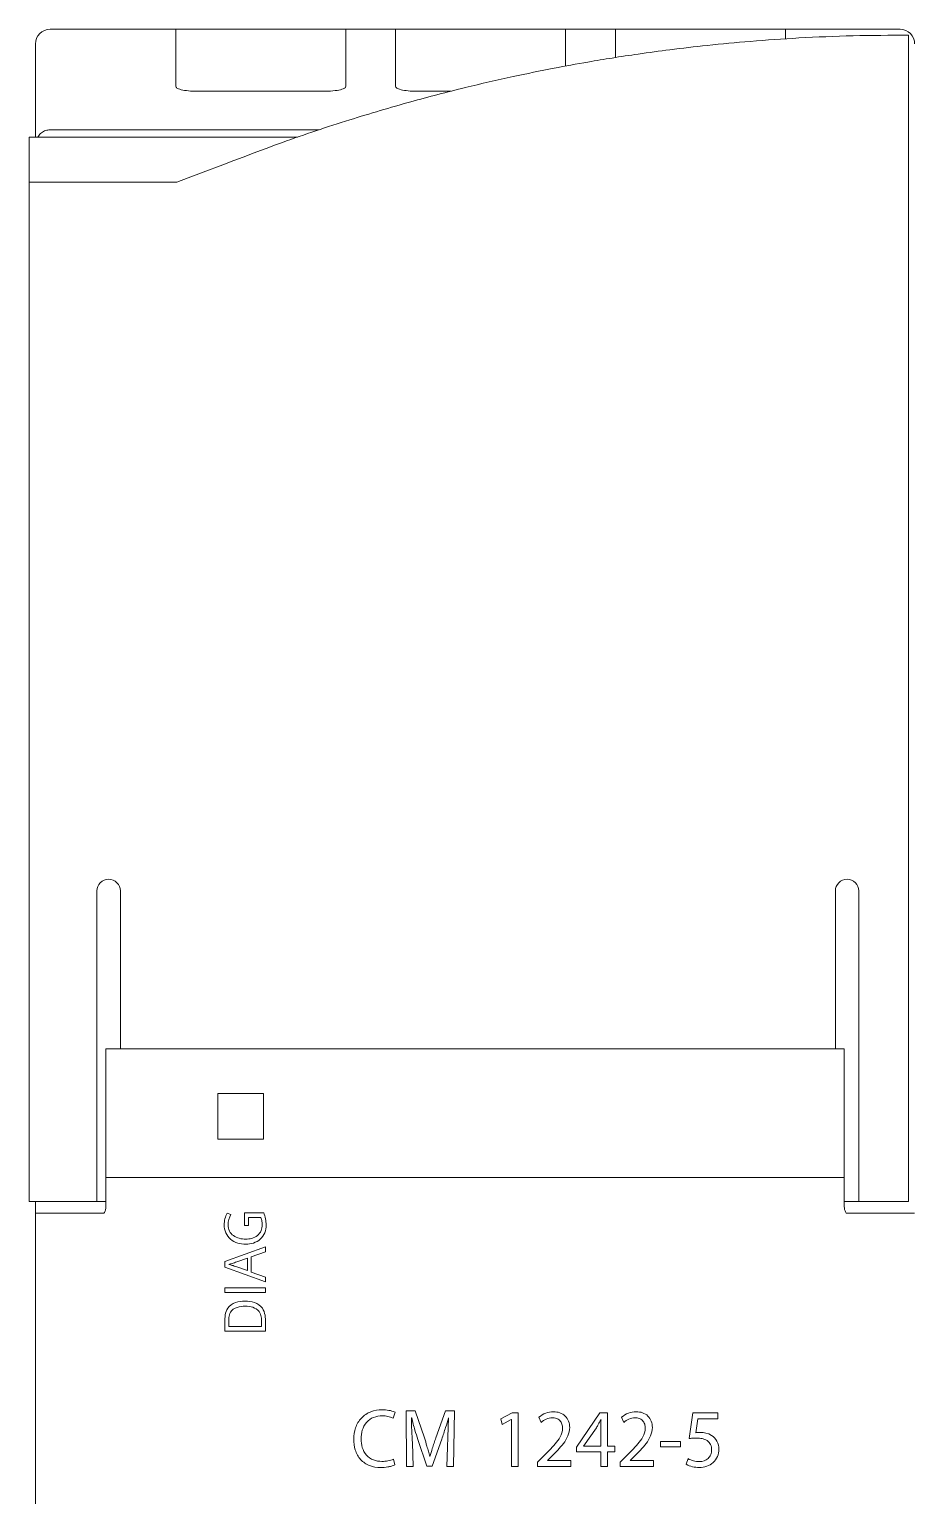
# Model space of a CAD drawing. Header units: millimetres. Extents: x -135 to 420, y 0 to 297.
# Drawn here: x 82.2 to 112.4, y 149.2 to 199.3 of the extents above; entities that cross this region are included whole.
import ezdxf

# ---------------------------------------------------------------- set-up
doc = ezdxf.new("R2010")
doc.units = ezdxf.units.MM
doc.layers.add('eProC - L2', color=41, linetype='Continuous', lineweight=20)

msp = doc.modelspace()

# ---------------------------------------------------------------- linework, layer by layer
at = {"layer": 'eProC - L2'}
for p, q in [((87.186, 199.274), (82.896, 199.274)), ((87.186, 199.274), (92.686, 199.274)), ((87.186, 197.319), (87.186, 199.274)), ((93.936, 199.274), (92.686, 199.274)), ((93.936, 199.274), (100.436, 199.274)), ((94.686, 197.319), (94.686, 199.274)), ((101.386, 199.274), (100.436, 199.274)), ((101.386, 199.274), (107.886, 199.274)), ((102.186, 198.313), (102.186, 199.274)), ((111.896, 199.274), (107.886, 199.274)), ((112.186, 199.075), (112.186, 198.717)), ((112.186, 164.489), (112.186, 198.308)), ((92.19, 197.162), (87.983, 197.162)), ((96.566, 197.162), (95.483, 197.162)), ((82.896, 195.846), (92.068, 195.846)), ((91.342, 195.598), (82.186, 195.598)), ((82.186, 195.598), (82.186, 195.58)), ((82.186, 195.58), (82.186, 195.25)), ((82.186, 195.25), (82.186, 194.057)), ((87.214, 194.057), (82.186, 194.057)), ((82.186, 194.057), (82.186, 164.489)), ((84.492, 164.489), (84.492, 169.874)), ((85.292, 169.874), (85.292, 164.489)), ((109.692, 164.489), (109.692, 169.874)), ((110.492, 169.874), (110.492, 164.489)), ((82.186, 164.489), (82.186, 159.274)), ((84.492, 159.274), (84.492, 164.489)), ((84.796, 164.489), (84.796, 160.102)), ((84.796, 164.489), (85.292, 164.489)), ((109.692, 164.489), (85.292, 164.489)), ((109.692, 164.489), (109.996, 164.489)), ((109.996, 160.102), (109.996, 164.489)), ((110.492, 164.489), (110.492, 159.274)), ((112.186, 159.274), (112.186, 164.489)), ((88.619, 162.964), (90.174, 162.964)), ((90.174, 161.409), (88.619, 161.409)), ((109.996, 160.102), (84.796, 160.102)), ((84.796, 159.094), (84.796, 160.102)), ((109.996, 159.094), (109.996, 160.102)), ((82.186, 159.274), (84.492, 159.274)), ((82.396, 159.274), (82.396, 158.878)), ((84.796, 159.274), (84.492, 159.274)), ((110.492, 159.274), (109.996, 159.274)), ((110.492, 159.274), (112.186, 159.274)), ((82.396, 158.878), (84.734, 158.878)), ((82.396, 158.878), (82.396, 139.67)), ((89.064, 158.839), (88.936, 158.885)), ((90.186, 158.896), (89.53, 158.896)), ((89.53, 158.896), (89.53, 158.462)), ((89.662, 158.462), (89.662, 158.735)), ((89.662, 158.735), (90.09, 158.735)), ((112.396, 158.878), (110.059, 158.878)), ((89.53, 158.462), (89.662, 158.462)), ((90.247, 157.733), (88.858, 157.235)), ((90.247, 157.56), (90.247, 157.733)), ((88.858, 157.235), (88.858, 157.033)), ((89.628, 157.342), (89.263, 157.217)), ((89.628, 156.92), (89.628, 157.342)), ((89.761, 157.39), (90.247, 157.56)), ((89.761, 156.872), (89.761, 157.39)), ((88.858, 157.033), (90.247, 156.539)), ((89.263, 157.047), (89.628, 156.92)), ((90.247, 156.701), (89.761, 156.872)), ((90.247, 156.539), (90.247, 156.701)), ((90.247, 156.33), (88.858, 156.33)), ((88.858, 156.33), (88.858, 156.169)), ((88.858, 156.169), (90.247, 156.169)), ((90.247, 156.169), (90.247, 156.33)), ((88.858, 155.163), (88.858, 154.852)), ((88.99, 155.129), (88.99, 155.012)), ((90.114, 155.012), (90.114, 155.153)), ((90.247, 154.852), (90.247, 155.141)), ((88.858, 154.852), (90.247, 154.852)), ((88.99, 155.012), (90.114, 155.012)), ((95.349, 152.14), (95.043, 152.14)), ((95.043, 152.14), (95.056, 150.232)), ((95.665, 151.217), (95.349, 152.14)), ((96.387, 152.14), (96.056, 151.217)), ((96.692, 152.14), (96.387, 152.14)), ((96.665, 150.232), (96.692, 152.14)), ((94.604, 151.885), (94.665, 152.086)), ((95.227, 151.893), (95.233, 151.893)), ((96.491, 151.893), (96.428, 150.232)), ((98.665, 152.072), (98.274, 151.857)), ((98.274, 151.857), (98.321, 151.667)), ((98.321, 151.667), (98.632, 151.84)), ((98.632, 151.84), (98.637, 151.84)), ((98.637, 151.84), (98.637, 150.232)), ((98.871, 152.072), (98.665, 152.072)), ((98.871, 150.232), (98.871, 152.072)), ((99.571, 151.916), (99.649, 151.74)), ((101.654, 152.072), (100.855, 150.897)), ((101.915, 152.072), (101.654, 152.072)), ((101.695, 151.831), (101.687, 151.831)), ((101.915, 150.928), (101.915, 152.072)), ((102.393, 151.916), (102.471, 151.74)), ((104.822, 152.072), (104.707, 151.189)), ((105.679, 152.072), (104.822, 152.072)), ((104.927, 151.39), (104.996, 151.862)), ((104.996, 151.862), (105.679, 151.862)), ((105.679, 151.862), (105.679, 152.072)), ((95.445, 151.152), (95.748, 150.243)), ((95.93, 150.243), (96.257, 151.169)), ((101.538, 151.56), (101.101, 150.934)), ((101.687, 150.928), (101.687, 151.542)), ((95.285, 150.232), (95.256, 151.041)), ((100.855, 150.897), (100.855, 150.736)), ((100.855, 150.736), (101.687, 150.736)), ((101.101, 150.934), (101.101, 150.928)), ((101.101, 150.928), (101.687, 150.928)), ((101.687, 150.736), (101.687, 150.232)), ((102.166, 150.928), (101.915, 150.928)), ((101.915, 150.232), (101.915, 150.736)), ((101.915, 150.736), (102.166, 150.736)), ((102.166, 150.736), (102.166, 150.928)), ((103.723, 151.087), (103.723, 150.906)), ((104.403, 151.087), (103.723, 151.087)), ((103.723, 150.906), (104.403, 150.906)), ((104.403, 150.906), (104.403, 151.087)), ((94.659, 150.292), (94.613, 150.49)), ((95.056, 150.232), (95.285, 150.232)), ((95.748, 150.243), (95.93, 150.243)), ((95.858, 150.574), (95.852, 150.574)), ((96.428, 150.232), (96.665, 150.232)), ((98.637, 150.232), (98.871, 150.232)), ((99.715, 150.574), (99.525, 150.385)), ((99.525, 150.385), (99.525, 150.232)), ((99.525, 150.232), (100.667, 150.232)), ((99.866, 150.444), (100.006, 150.58)), ((99.866, 150.439), (99.866, 150.444)), ((100.667, 150.439), (99.866, 150.439)), ((100.667, 150.232), (100.667, 150.439)), ((101.687, 150.232), (101.915, 150.232)), ((102.537, 150.574), (102.347, 150.385)), ((102.347, 150.385), (102.347, 150.232)), ((102.347, 150.232), (103.489, 150.232)), ((102.688, 150.444), (102.828, 150.58)), ((102.688, 150.439), (102.688, 150.444)), ((103.489, 150.439), (102.688, 150.439)), ((103.489, 150.232), (103.489, 150.439)), ((104.663, 150.504), (104.602, 150.314))]:
    msp.add_line(p, q, dxfattribs=at)
for centre, start, end in [((82.896, 198.774), 90, 180), ((111.896, 198.774), 360, 90)]:
    msp.add_arc(centre, 0.5, start, end, dxfattribs=at)
for points, knots in [([(92.986, 199.274), (92.986, 199.251), (92.986, 199.204), (92.986, 198.819), (92.986, 198.224), (92.986, 197.621), (92.986, 197.319)], [0, 0, 0, 0, 0.25, 0.5, 0.75, 1, 1, 1, 1]), ([(100.486, 199.274), (100.486, 199.251), (100.486, 199.204), (100.486, 198.819), (100.486, 198.384), (100.486, 198.073), (100.486, 198.021)], [0, 0, 0, 0, 0.2500001, 0.5000001, 0.75, 0.7985332, 0.7985332, 0.7985332, 0.7985332]), ([(107.986, 199.274), (107.986, 199.251), (107.986, 199.213), (107.986, 199.036), (107.986, 198.951)], [0, 0, 0, 0, 0.2500001, 0.4068067, 0.4068067, 0.4068067, 0.4068067]), ([(82.396, 198.774), (82.396, 198.747), (82.396, 198.693), (82.396, 198.26), (82.396, 197.561), (82.396, 196.689), (82.396, 195.928), (82.396, 195.598)], [0, 0, 0, 0, 0.209995, 0.419836, 0.629923, 0.839761, 1, 1, 1, 1]), ([(112.186, 199.075), (111.555, 199.072), (110.307, 199.066), (108.507, 198.989), (106.849, 198.876), (105.383, 198.738), (104.109, 198.589), (103.026, 198.442), (102.094, 198.301), (101.136, 198.141), (100.008, 197.935), (98.61, 197.65), (96.978, 197.274), (95.118, 196.789), (93.035, 196.172), (90.864, 195.45), (89.407, 194.883), (87.214, 194.057)], [0, 0, 0, 0, 0.0781972, 0.1546733, 0.2233391, 0.2841983, 0.3371811, 0.3823096, 0.4196001, 0.4540561, 0.5027471, 0.561723, 0.6309166, 0.7103472, 0.8000803, 0.9002453, 0.9940094, 0.9940094, 0.9940094, 0.9940094]), ([(112.186, 198.717), (112.186, 198.684), (112.186, 198.629), (112.186, 198.485), (112.186, 198.398), (112.186, 198.308)], [0, 0, 0, 0, 0.5, 0.5, 1, 1, 1, 1]), ([(87.983, 197.162), (87.883, 197.156), (87.674, 197.161), (87.41, 197.2), (87.223, 197.254), (87.199, 197.297), (87.186, 197.319)], [0, 0, 0, 0, 0.243883, 0.491524, 0.744024, 1, 1, 1, 1]), ([(92.986, 197.319), (92.974, 197.297), (92.949, 197.254), (92.762, 197.2), (92.498, 197.161), (92.19, 197.162), (92.19, 197.162)], [0, 0, 0, 0, 0.25662, 0.509464, 0.756433, 1, 1, 1, 1]), ([(95.483, 197.162), (95.383, 197.156), (95.174, 197.161), (94.91, 197.2), (94.723, 197.254), (94.699, 197.297), (94.686, 197.319)], [0, 0, 0, 0, 0.243883, 0.491524, 0.744024, 1, 1, 1, 1]), ([(82.896, 195.846), (82.844, 195.841), (82.739, 195.83), (82.601, 195.748), (82.512, 195.667), (82.486, 195.608), (82.482, 195.598)], [0, 0, 0, 0, 0.308563, 0.616695, 0.936467, 1, 1, 1, 1]), ([(84.492, 169.874), (84.492, 169.98), (84.535, 170.083), (84.682, 170.231), (84.787, 170.274), (84.996, 170.274), (85.1, 170.232), (85.249, 170.082), (85.292, 169.98), (85.292, 169.874)], [0, 0, 0, 0, 0.25, 0.25, 0.5, 0.5, 0.75, 0.75, 1, 1, 1, 1]), ([(109.692, 169.874), (109.692, 169.98), (109.735, 170.083), (109.882, 170.231), (109.987, 170.274), (110.196, 170.274), (110.3, 170.232), (110.449, 170.082), (110.492, 169.98), (110.492, 169.874)], [0, 0, 0, 0, 0.25, 0.25, 0.5, 0.5, 0.75, 0.75, 1, 1, 1, 1]), ([(84.734, 158.878), (84.755, 158.91), (84.77, 158.945), (84.791, 159.018), (84.795, 159.056), (84.796, 159.094)], [0, 0, 0, 0, 0.5, 0.5, 1, 1, 1, 1]), ([(88.936, 158.885), (88.906, 158.822), (88.88, 158.756), (88.846, 158.62), (88.837, 158.551), (88.837, 158.48)], [0, 0, 0, 0, 0.5, 0.5, 1, 1, 1, 1]), ([(90.09, 158.735), (90.097, 158.713), (90.104, 158.692), (90.11, 158.669), (90.116, 158.647), (90.121, 158.625), (90.125, 158.603), (90.131, 158.566), (90.134, 158.528), (90.134, 158.49)], [0, 0, 0, 0, 0.0000685372, 0.0000685372, 0.0000685372, 0.0001371299, 0.0001371299, 0.0001371299, 0.000250037, 0.000250037, 0.000250037, 0.000250037]), ([(90.267, 158.474), (90.267, 158.546), (90.258, 158.618), (90.231, 158.759), (90.213, 158.829), (90.186, 158.896)], [0, 0, 0, 0, 0.5, 0.5, 1, 1, 1, 1]), ([(110.059, 158.878), (110.038, 158.91), (110.023, 158.945), (110.001, 159.017), (109.998, 159.056), (109.996, 159.094)], [0, 0, 0, 0, 0.5, 0.5, 1, 1, 1, 1]), ([(88.837, 158.48), (88.837, 158.387), (88.854, 158.295), (88.927, 158.126), (88.984, 158.05), (89.124, 157.932), (89.208, 157.888), (89.385, 157.834), (89.477, 157.822), (89.57, 157.822)], [0, 0, 0, 0, 0.25, 0.25, 0.5, 0.5, 0.75, 0.75, 1, 1, 1, 1]), ([(89.149, 158.113), (89.091, 158.154), (89.044, 158.208), (88.983, 158.334), (88.97, 158.404), (88.97, 158.474)], [0, 0, 0, 0, 0.5, 0.5, 1, 1, 1, 1]), ([(89.568, 157.993), (89.494, 157.993), (89.42, 158.003), (89.278, 158.042), (89.21, 158.07), (89.149, 158.113)], [0, 0, 0, 0, 0.5, 0.5, 1, 1, 1, 1]), ([(90.134, 158.49), (90.134, 158.419), (90.122, 158.348), (90.065, 158.219), (90.021, 158.161), (89.912, 158.072), (89.846, 158.04), (89.711, 158.001), (89.639, 157.993), (89.568, 157.993)], [0, 0, 0, 0, 0.25, 0.25, 0.5, 0.5, 0.75, 0.75, 1, 1, 1, 1]), ([(89.57, 157.822), (89.66, 157.822), (89.748, 157.834), (89.919, 157.889), (89.999, 157.933), (90.133, 158.053), (90.185, 158.128), (90.252, 158.294), (90.267, 158.384), (90.267, 158.474)], [0, 0, 0, 0, 0.25, 0.25, 0.5, 0.5, 0.75, 0.75, 1, 1, 1, 1]), ([(89.263, 157.217), (89.236, 157.208), (89.21, 157.199), (89.183, 157.19), (89.156, 157.182), (89.13, 157.173), (89.103, 157.165), (89.067, 157.154), (89.03, 157.143), (88.994, 157.133)], [0, 0, 0, 0, 0.0000842569, 0.0000842569, 0.0000842569, 0.0001685178, 0.0001685178, 0.0001685178, 0.0002819834, 0.0002819834, 0.0002819834, 0.0002819834]), ([(88.994, 157.133), (89.015, 157.127), (89.036, 157.12), (89.056, 157.114), (89.067, 157.111), (89.077, 157.108), (89.087, 157.104), (89.098, 157.101), (89.108, 157.098), (89.119, 157.095)], [0, 0, 0, 0, 0.0000651304, 0.0000651304, 0.0000651304, 0.0000976956, 0.0000976956, 0.0000976956, 0.0001302609, 0.0001302609, 0.0001302609, 0.0001302609]), ([(89.119, 157.095), (89.131, 157.091), (89.143, 157.087), (89.155, 157.083), (89.167, 157.079), (89.179, 157.075), (89.191, 157.071), (89.215, 157.063), (89.239, 157.055), (89.263, 157.047)], [0, 0, 0, 0, 0.0000380974, 0.0000380974, 0.0000380974, 0.0000761946, 0.0000761946, 0.0000761946, 0.000152389, 0.000152389, 0.000152389, 0.000152389]), ([(88.956, 155.633), (88.911, 155.565), (88.885, 155.487), (88.86, 155.326), (88.858, 155.245), (88.858, 155.163)], [0, 0, 0, 0, 0.5, 0.5, 1, 1, 1, 1]), ([(89.544, 155.879), (89.433, 155.879), (89.324, 155.866), (89.114, 155.79), (89.019, 155.725), (88.956, 155.633)], [0, 0, 0, 0, 0.5, 0.5, 1, 1, 1, 1]), ([(89.554, 155.709), (89.459, 155.709), (89.365, 155.697), (89.185, 155.634), (89.1, 155.581), (89.05, 155.498)], [0, 0, 0, 0, 0.5, 0.5, 1, 1, 1, 1]), ([(90.138, 155.633), (90.072, 155.724), (89.976, 155.788), (89.768, 155.865), (89.656, 155.879), (89.544, 155.879)], [0, 0, 0, 0, 0.5, 0.5, 1, 1, 1, 1]), ([(90.026, 155.52), (89.973, 155.592), (89.896, 155.64), (89.731, 155.697), (89.642, 155.709), (89.554, 155.709)], [0, 0, 0, 0, 0.5, 0.5, 1, 1, 1, 1]), ([(90.247, 155.141), (90.247, 155.226), (90.244, 155.313), (90.216, 155.481), (90.187, 155.562), (90.138, 155.633)], [0, 0, 0, 0, 0.5, 0.5, 1, 1, 1, 1]), ([(89.05, 155.498), (89.017, 155.444), (89.002, 155.382), (88.99, 155.256), (88.99, 155.192), (88.99, 155.129)], [0, 0, 0, 0, 0.5, 0.5, 1, 1, 1, 1]), ([(90.114, 155.153), (90.114, 155.217), (90.11, 155.282), (90.085, 155.407), (90.064, 155.468), (90.026, 155.52)], [0, 0, 0, 0, 0.5, 0.5, 1, 1, 1, 1]), ([(94.224, 152.171), (94.092, 152.171), (93.963, 152.15), (93.779, 152.079), (93.722, 152.05), (93.614, 151.978), (93.563, 151.936), (93.428, 151.794), (93.36, 151.678), (93.274, 151.432), (93.255, 151.3), (93.255, 151.169)], [0, 0, 0, 0, 0.25, 0.25, 0.375, 0.375, 0.5, 0.5, 0.75, 0.75, 1, 1, 1, 1]), ([(94.665, 152.086), (94.598, 152.122), (94.524, 152.14), (94.375, 152.165), (94.299, 152.171), (94.224, 152.171)], [0, 0, 0, 0, 0.5, 0.5, 1, 1, 1, 1]), ([(100.624, 151.568), (100.624, 151.64), (100.612, 151.712), (100.561, 151.847), (100.522, 151.908), (100.42, 152.009), (100.356, 152.047), (100.22, 152.093), (100.148, 152.103), (100.075, 152.103)], [0, 0, 0, 0, 0.25, 0.25, 0.5, 0.5, 0.75, 0.75, 1, 1, 1, 1]), ([(103.445, 151.568), (103.445, 151.64), (103.433, 151.712), (103.383, 151.847), (103.344, 151.908), (103.241, 152.009), (103.178, 152.047), (103.042, 152.093), (102.97, 152.103), (102.897, 152.103)], [0, 0, 0, 0, 0.25, 0.25, 0.5, 0.5, 0.75, 0.75, 1, 1, 1, 1]), ([(93.508, 151.177), (93.508, 151.279), (93.52, 151.378), (93.578, 151.573), (93.625, 151.665), (93.757, 151.816), (93.842, 151.875), (94.029, 151.949), (94.131, 151.964), (94.232, 151.964)], [0, 0, 0, 0, 0.25, 0.25, 0.5, 0.5, 0.75, 0.75, 1, 1, 1, 1]), ([(95.256, 151.041), (95.249, 151.183), (95.241, 151.325), (95.229, 151.609), (95.224, 151.751), (95.227, 151.893)], [0, 0, 0, 0, 0.5, 0.5, 1, 1, 1, 1]), ([(95.233, 151.893), (95.249, 151.824), (95.266, 151.754), (95.285, 151.685), (95.303, 151.616), (95.323, 151.548), (95.343, 151.479), (95.375, 151.37), (95.41, 151.261), (95.445, 151.152)], [0, 0, 0, 0, 0.000214279, 0.000214279, 0.000214279, 0.000428531, 0.000428531, 0.000428531, 0.0007715471, 0.0007715471, 0.0007715471, 0.0007715471]), ([(96.257, 151.169), (96.28, 151.235), (96.303, 151.301), (96.325, 151.367), (96.348, 151.433), (96.369, 151.499), (96.39, 151.566), (96.425, 151.675), (96.458, 151.784), (96.491, 151.893)], [0, 0, 0, 0, 0.0002093959, 0.0002093959, 0.0002093959, 0.0004187889, 0.0004187889, 0.0004187889, 0.0007615142, 0.0007615142, 0.0007615142, 0.0007615142]), ([(100.029, 151.896), (100.077, 151.896), (100.124, 151.891), (100.216, 151.861), (100.258, 151.836), (100.324, 151.768), (100.348, 151.724), (100.376, 151.632), (100.381, 151.585), (100.381, 151.537)], [0, 0, 0, 0, 0.25, 0.25, 0.5, 0.5, 0.75, 0.75, 1, 1, 1, 1]), ([(101.687, 151.831), (101.673, 151.804), (101.659, 151.777), (101.645, 151.751), (101.631, 151.724), (101.616, 151.697), (101.602, 151.671), (101.581, 151.634), (101.56, 151.596), (101.538, 151.56)], [0, 0, 0, 0, 0.0000907444, 0.0000907444, 0.0000907444, 0.0001814909, 0.0001814909, 0.0001814909, 0.0003098095, 0.0003098095, 0.0003098095, 0.0003098095]), ([(101.687, 151.542), (101.687, 151.567), (101.687, 151.591), (101.687, 151.615), (101.688, 151.639), (101.688, 151.663), (101.689, 151.687), (101.69, 151.735), (101.692, 151.783), (101.695, 151.831)], [0, 0, 0, 0, 0.0000723809, 0.0000723809, 0.0000723809, 0.0001447622, 0.0001447622, 0.0001447622, 0.0002888277, 0.0002888277, 0.0002888277, 0.0002888277]), ([(102.851, 151.896), (102.899, 151.896), (102.946, 151.891), (103.038, 151.861), (103.08, 151.836), (103.146, 151.768), (103.169, 151.724), (103.198, 151.632), (103.203, 151.585), (103.203, 151.537)], [0, 0, 0, 0, 0.25, 0.25, 0.5, 0.5, 0.75, 0.75, 1, 1, 1, 1]), ([(93.255, 151.169), (93.255, 151.043), (93.27, 150.919), (93.346, 150.68), (93.407, 150.567), (93.576, 150.382), (93.683, 150.311), (93.917, 150.221), (94.043, 150.201), (94.169, 150.201)], [0, 0, 0, 0, 0.25, 0.25, 0.5, 0.5, 0.75, 0.75, 1, 1, 1, 1]), ([(94.219, 150.41), (94.119, 150.41), (94.023, 150.424), (93.837, 150.495), (93.753, 150.552), (93.623, 150.7), (93.577, 150.79), (93.52, 150.978), (93.508, 151.078), (93.508, 151.177)], [0, 0, 0, 0, 0.25, 0.25, 0.5, 0.5, 0.75, 0.75, 1, 1, 1, 1]), ([(95.852, 150.574), (95.837, 150.634), (95.821, 150.694), (95.805, 150.754), (95.789, 150.814), (95.771, 150.873), (95.754, 150.932), (95.726, 151.028), (95.696, 151.123), (95.665, 151.217)], [0, 0, 0, 0, 0.0001856692, 0.0001856692, 0.0001856692, 0.0003713362, 0.0003713362, 0.0003713362, 0.0006696053, 0.0006696053, 0.0006696053, 0.0006696053]), ([(96.056, 151.217), (96.036, 151.157), (96.015, 151.097), (95.995, 151.036), (95.975, 150.976), (95.956, 150.915), (95.937, 150.854), (95.909, 150.761), (95.882, 150.668), (95.858, 150.574)], [0, 0, 0, 0, 0.0001910604, 0.0001910604, 0.0001910604, 0.0003821281, 0.0003821281, 0.0003821281, 0.0006728372, 0.0006728372, 0.0006728372, 0.0006728372]), ([(100.381, 151.537), (100.381, 151.436), (100.35, 151.338), (100.256, 151.162), (100.194, 151.082), (100.001, 150.854), (99.858, 150.714), (99.715, 150.574)], [0, 0, 0, 0, 0.25, 0.25, 0.5, 0.5, 1, 1, 1, 1]), ([(100.006, 150.58), (100.148, 150.721), (100.29, 150.862), (100.47, 151.101), (100.524, 151.186), (100.601, 151.369), (100.624, 151.468), (100.624, 151.568)], [0, 0, 0, 0, 0.5, 0.5, 0.75, 0.75, 1, 1, 1, 1]), ([(103.203, 151.537), (103.203, 151.436), (103.172, 151.338), (103.077, 151.162), (103.016, 151.082), (102.822, 150.854), (102.679, 150.714), (102.537, 150.574)], [0, 0, 0, 0, 0.25, 0.25, 0.5, 0.5, 1, 1, 1, 1]), ([(102.828, 150.58), (102.97, 150.721), (103.112, 150.862), (103.292, 151.101), (103.345, 151.186), (103.423, 151.369), (103.445, 151.468), (103.445, 151.568)], [0, 0, 0, 0, 0.5, 0.5, 0.75, 0.75, 1, 1, 1, 1]), ([(104.707, 151.189), (104.733, 151.192), (104.759, 151.195), (104.785, 151.198), (104.813, 151.2), (104.842, 151.202), (104.871, 151.204), (104.899, 151.205), (104.928, 151.206), (104.957, 151.206)], [0, 0, 0, 0, 0.0000783943, 0.0000783943, 0.0000783943, 0.0001646146, 0.0001646146, 0.0001646146, 0.0002510343, 0.0002510343, 0.0002510343, 0.0002510343]), ([(105.073, 151.398), (105.056, 151.398), (105.04, 151.398), (105.023, 151.397), (105.007, 151.397), (104.991, 151.396), (104.975, 151.395), (104.959, 151.394), (104.943, 151.392), (104.927, 151.39)], [0, 0, 0, 0, 0.0000495954, 0.0000495954, 0.0000495954, 0.000097791, 0.000097791, 0.000097791, 0.0001461338, 0.0001461338, 0.0001461338, 0.0001461338]), ([(104.957, 151.206), (105.019, 151.206), (105.08, 151.201), (105.2, 151.175), (105.259, 151.154), (105.363, 151.085), (105.405, 151.037), (105.458, 150.926), (105.469, 150.863), (105.469, 150.801)], [0, 0, 0, 0, 0.25, 0.25, 0.5, 0.5, 0.75, 0.75, 1, 1, 1, 1]), ([(105.714, 150.829), (105.714, 150.924), (105.694, 151.018), (105.607, 151.182), (105.541, 151.253), (105.458, 151.299)], [0, 0, 0, 0, 0.5, 0.5, 1, 1, 1, 1]), ([(105.048, 150.201), (105.22, 150.201), (105.39, 150.256), (105.581, 150.43), (105.631, 150.5), (105.698, 150.658), (105.714, 150.743), (105.714, 150.829)], [0, 0, 0, 0, 0.5, 0.5, 0.75, 0.75, 1, 1, 1, 1]), ([(105.469, 150.801), (105.47, 150.746), (105.46, 150.692), (105.419, 150.592), (105.387, 150.547), (105.267, 150.439), (105.157, 150.402), (105.048, 150.402)], [0, 0, 0, 0, 0.25, 0.25, 0.5, 0.5, 1, 1, 1, 1]), ([(94.169, 150.201), (94.253, 150.201), (94.337, 150.207), (94.461, 150.227), (94.502, 150.236), (94.582, 150.258), (94.622, 150.272), (94.659, 150.292)], [0, 0, 0, 0, 0.5, 0.5, 0.75, 0.75, 1, 1, 1, 1]), ([(94.613, 150.49), (94.552, 150.459), (94.486, 150.441), (94.354, 150.416), (94.286, 150.41), (94.219, 150.41)], [0, 0, 0, 0, 0.5, 0.5, 1, 1, 1, 1]), ([(104.602, 150.314), (104.668, 150.272), (104.742, 150.246), (104.893, 150.21), (104.97, 150.201), (105.048, 150.201)], [0, 0, 0, 0, 0.5, 0.5, 1, 1, 1, 1]), ([(105.048, 150.402), (104.981, 150.402), (104.914, 150.411), (104.784, 150.445), (104.72, 150.469), (104.663, 150.504)], [0, 0, 0, 0, 0.5, 0.5, 1, 1, 1, 1])]:
    msp.add_open_spline(points, degree=3, knots=knots, dxfattribs=at)
for points in [[(88.619, 161.409), (88.62, 161.668), (88.622, 162.186), (88.62, 162.704), (88.619, 162.964)], [(90.174, 162.964), (90.173, 162.704), (90.171, 162.186), (90.173, 161.668), (90.174, 161.409)], [(88.97, 158.474), (88.97, 158.602), (89.007, 158.726), (89.064, 158.839)], [(100.075, 152.103), (99.891, 152.103), (99.711, 152.036), (99.571, 151.916)], [(102.897, 152.103), (102.713, 152.103), (102.533, 152.036), (102.393, 151.916)], [(94.232, 151.964), (94.361, 151.964), (94.49, 151.944), (94.604, 151.885)], [(99.649, 151.74), (99.755, 151.832), (99.888, 151.896), (100.029, 151.896)], [(102.471, 151.74), (102.577, 151.832), (102.71, 151.896), (102.851, 151.896)], [(105.458, 151.299), (105.345, 151.372), (105.208, 151.398), (105.073, 151.398)]]:
    msp.add_open_spline(points, degree=3, dxfattribs=at)

doc.saveas('drawing.dxf')
